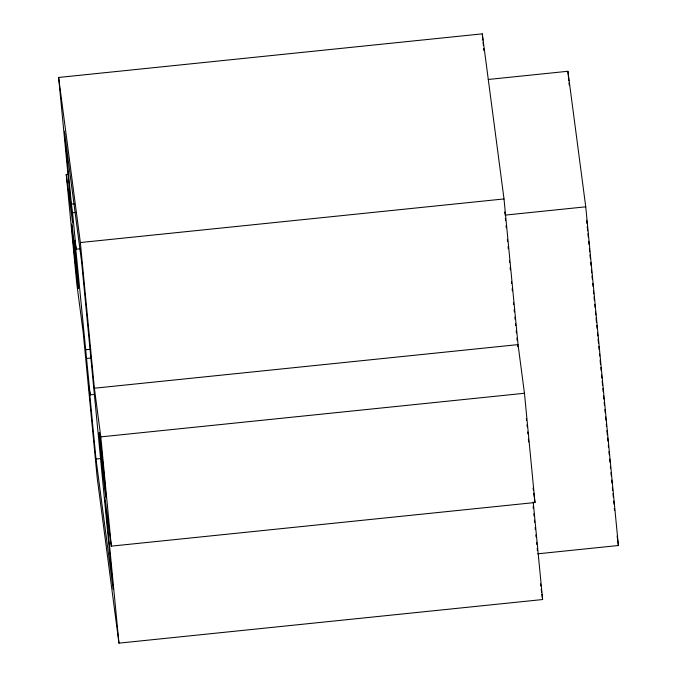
<?xml version="1.0" encoding="UTF-8"?>
<svg xmlns="http://www.w3.org/2000/svg" width="677" height="677" viewBox="0 0 677 677"><rect width="100%" height="100%" fill="white"/><g stroke="black" fill="none" stroke-linecap="round" stroke-linejoin="round"><path stroke-width="1.02" d="M68.352 174.26L66.244 174.471L72.651 223.131L58.62 77.457L482.278 33.85L504.01 198.936L518.049 344.61L524.455 393.269L534.982 502.529L111.324 546.136L104.918 497.477L118.957 643.15L542.615 599.543L533.222 502.08M488.252 79.471L567.901 71.271L585.749 206.815L618.38 545.51L537.69 553.82M94.323 394.437L90.126 394.869L88.983 386.186L95.999 459.023L113.161 589.354L81.57 261.584L64.417 131.253L71.432 204.09L74.58 203.769M71.432 204.09L72.574 212.781L75.731 212.451M58.62 77.457L80.351 242.544L504.01 198.936M90.126 394.869L74.944 240.504L76.086 249.195L80.284 248.764M505.05 215.125L585.749 206.815M85.471 349.764L90.718 349.222M86.614 358.455L90.811 358.023M80.351 242.544L94.391 388.217L518.049 344.61M94.391 388.217L100.797 436.877L524.455 393.269M95.999 459.023L101.245 458.481M617.145 536.125L618.38 545.51M504.636 211.994L504.915 214.084M533.078 488.032L533.349 490.106M533.755 493.211L534.982 502.529M540.551 583.87L540.821 585.96M541.236 589.092L541.651 592.231M541.93 594.321L542.615 599.543M118.957 643.15L97.217 478.064L83.186 332.39L76.78 283.731L66.244 174.471M586.637 220.245L586.942 223.402M587.247 226.558L587.653 230.764M587.958 233.92L588.262 237.077M588.668 241.283L588.973 244.439M589.379 248.645L589.684 251.802M589.989 254.958L590.293 258.115M590.699 262.321L590.996 265.477M591.402 269.683L591.706 272.839M592.011 275.988L592.316 279.144M592.722 283.358L593.027 286.506M593.433 290.721L593.737 293.869M594.042 297.025L594.347 300.182M594.753 304.388L595.058 307.544M595.455 311.75L595.76 314.907M596.065 318.063L596.471 322.269M596.775 325.425L597.08 328.582M597.486 332.788L597.791 335.944M598.096 339.101L598.502 343.307M598.807 346.463L599.111 349.62M599.517 353.826L599.712 355.924M600.118 360.139L600.524 364.344M600.829 367.501L601.134 370.657M601.54 374.863L601.845 378.02M602.149 381.168L602.555 385.382M602.86 388.53L603.165 391.687M603.571 395.901L603.876 399.049M604.172 402.206L604.476 405.362M604.883 409.568L605.187 412.725M605.593 416.93L605.898 420.087M606.304 424.293L606.507 426.4M606.914 430.606L607.32 434.812M607.624 437.968L607.929 441.125M608.335 445.331L608.53 447.438M608.936 451.644L609.241 454.8M609.647 459.006L609.952 462.163M610.358 466.368L610.561 468.476M610.967 472.681L611.272 475.838M611.678 480.044L611.983 483.2M612.389 487.406L612.693 490.563M612.99 493.711L613.294 496.867M613.701 501.073L614.005 504.23M567.901 71.271L568.815 80.741M569.018 82.839L569.222 84.947M505.355 218.282L505.558 220.38M506.066 225.644L506.269 227.743M507.378 239.32L507.581 241.418M508.088 246.682L508.292 248.781M509.409 260.349L509.612 262.456M510.119 267.72L510.323 269.818M511.431 281.387L511.634 283.494M512.142 288.749L512.345 290.856M513.462 302.424L513.665 304.532M514.173 309.787L514.376 311.894M514.884 317.149L515.087 319.256M515.485 323.462L515.688 325.569M516.196 330.825L516.399 332.932M516.906 338.187L517.11 340.294M517.516 344.5L517.719 346.607M533.129 506.481L533.324 508.588M533.831 513.843L534.035 515.95M534.441 520.156L534.644 522.263M535.152 527.518L535.355 529.626M535.862 534.881L536.066 536.988M536.573 542.243L536.776 544.35M537.183 548.556L537.386 550.663M482.278 33.85L482.879 40.138M483.082 42.236L483.386 45.376M483.691 48.524L483.894 50.614M100.797 436.877L111.324 546.136M72.574 212.781L76.086 249.195M526.351 418.437A32.454 0.44 84.1 0 1 526.571 420.535M527.002 424.775A32.454 0.44 84.1 0 1 527.214 426.848M527.721 431.951A32.454 0.44 84.1 0 1 527.908 433.915M528.398 439.06A32.454 0.44 84.1 0 1 528.669 441.929M614.614 510.543L614.344 508.452L614.614 510.543M72.566 235.071A32.454 0.44 84.1 0 0 78.244 287.776A32.454 0.44 84.1 0 0 74.368 245.269A32.454 0.44 84.1 0 0 72.566 235.071M100.018 443.604A32.454 0.44 84.1 0 0 105.697 496.309A32.454 0.44 84.1 0 0 101.821 453.802A32.454 0.44 84.1 0 0 100.018 443.604"/></g></svg>
